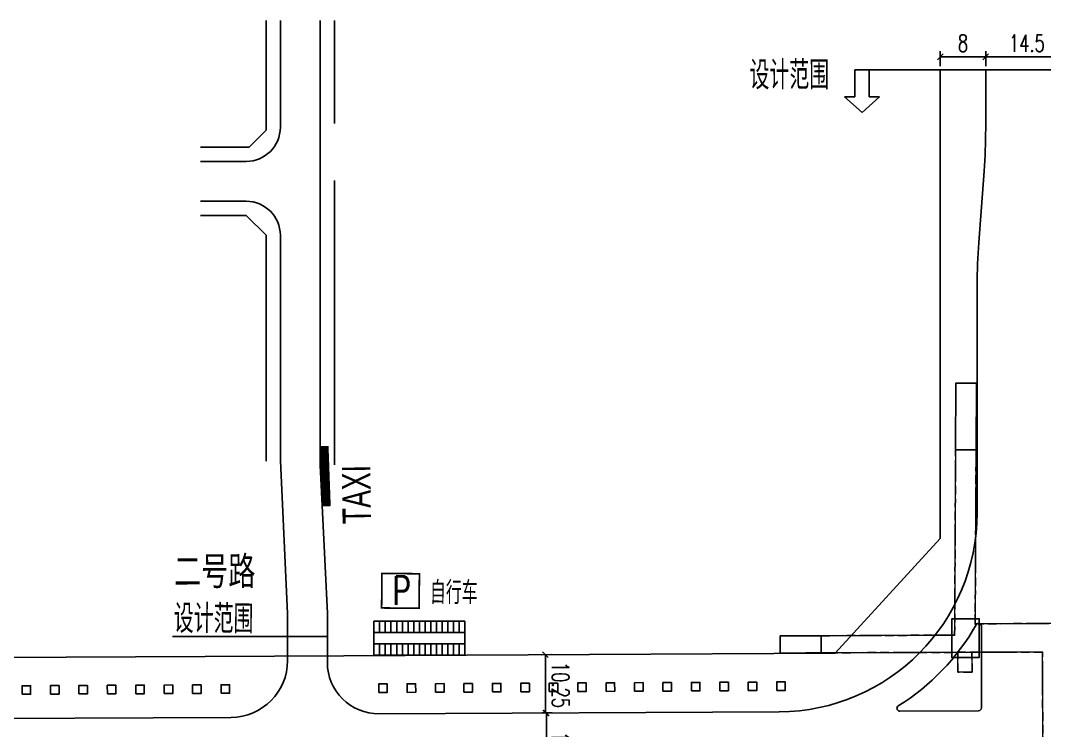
# Model space of a CAD drawing. Extents: x 113363 to 119694, y 18926 to 19620.
# Drawn here: x 117478.2 to 117658.3, y 19295.4 to 19420.3 of the extents above; entities that cross this region are included whole.
import ezdxf
from ezdxf.enums import TextEntityAlignment as Align

# ---------------------------------------------------------------- set-up
doc = ezdxf.new("R2010")
doc.units = 0
doc.linetypes.add('CONTINOUS', pattern=[0])
doc.linetypes.add('DASHED', pattern=[0.75, 0.5, -0.25])
for name, color, linetype in [('FW', 4, 'Continuous'), ('SGFW', 4, 'Continuous'), ('人行道', 1, 'Continuous'), ('公交站', 3, 'Continuous'), ('地下通道', 6, 'Continuous'), ('标注', 7, 'Continuous'), ('树池绿化', 3, 'Continuous'), ('横断面宽度标注', 7, 'Continuous'), ('立道牙', 5, 'Continuous'), ('自行车接驳', 4, 'Continuous'), ('设计范围', 4, 'Continuous'), ('路网新建人行系统', 4, 'Continuous'), ('路网路名', 7, 'Continuous')]:
    doc.layers.add(name, color=color, linetype=linetype)
doc.styles.add('ht', font='txt.shx', dxfattribs={"bigfont": 'hztxt.shx'})
doc.styles.add('HZO', font='', dxfattribs={"height": 15})
doc.styles.add('HZTXT', font='ROMANS', dxfattribs={"width": 0.75, "bigfont": 'HZTXT'})
doc.styles.add('st', font='txt.shx', dxfattribs={"bigfont": 'hztxt.shx'})
doc.styles.get("Standard").update_dxf_attribs({"font": 'txtd.shx', "width": 0.7, "bigfont": 'hztxt.shx'})
doc.styles.add('txtd', font='txtd.shx', dxfattribs={"width": 0.7, "bigfont": 'hztxt.shx'})
doc.styles.get('HZO').set_extended_font_data('宋体')
doc.dimstyles.get("Standard").update_dxf_attribs({"dimtxt": 3, "dimasz": 1, "dimexe": 1, "dimexo": 0.625, "dimgap": 0.9, "dimtad": 1, "dimdsep": 46, "dimtxsty": 'txtd', "dimblk": 'OBLIQUE', "dimcen": 0.09, "dimclrd": 256, "dimadec": 0, "dimazin": 0, "dimtfac": 1, "dimtix": 1, "dimtmove": 2, "dimatfit": 3, "dimfxl": 1, "dimtolj": 1, "dimtzin": 0, "dimlwd": -1, "dimarcsym": 0})

# ---------------------------------------------------------------- blocks, each defined once
blk = doc.blocks.new('_Oblique')
at = {"color": 0, "linetype": 'ByBlock', "lineweight": -2}
blk.add_line((-0.5, -0.5), (0.5, 0.5), dxfattribs=at)
blk = doc.blocks.new('*U48')
at = {"layer": '横断面宽度标注', "color": 0, "linetype": 'CONTINOUS', "lineweight": -2, "transparency": 16777216}
for p, q in [((117570.39, 19298.47), (117571.74, 19298.48)), ((117570.46, 19283.72), (117571.81, 19283.73))]:
    blk.add_line(p, q, dxfattribs=at)
at = {"layer": '横断面宽度标注', "linetype": 'CONTINOUS', "transparency": 16777216}
blk.add_line((117570.81, 19283.72), (117570.74, 19298.47), dxfattribs=at)
for p, rotation in [((117570.74, 19298.47), 90.2859569526877), ((117570.81, 19283.72), 270.2859569526877)]:
    blk.add_blockref('_Oblique', p, dxfattribs=dict(at, rotation=rotation))
at = {"layer": '横断面宽度标注', "color": 0, "linetype": 'CONTINOUS', "transparency": 16777216, "insert": (117573.18, 19291.11), "char_height": 3, "width": 0.000000001, "attachment_point": 5, "rotation": 270.286, "style": 'txtd'}
blk.add_mtext('\\A1;14.75', dxfattribs=at)
blk = doc.blocks.new('*U49')
at = {"layer": '横断面宽度标注', "color": 0, "linetype": 'CONTINOUS', "lineweight": -2, "transparency": 16777216}
for p, q in [((117569.94, 19308.72), (117571.56, 19308.73)), ((117569.99, 19298.47), (117571.61, 19298.48))]:
    blk.add_line(p, q, dxfattribs=at)
at = {"layer": '横断面宽度标注', "linetype": 'CONTINOUS', "transparency": 16777216}
blk.add_line((117570.61, 19298.47), (117570.56, 19308.72), dxfattribs=at)
for p, rotation in [((117570.56, 19308.72), 90.2859569526877), ((117570.61, 19298.47), 270.2859569526877)]:
    blk.add_blockref('_Oblique', p, dxfattribs=dict(at, rotation=rotation))
at = {"layer": '横断面宽度标注', "color": 0, "linetype": 'CONTINOUS', "transparency": 16777216, "insert": (117573.24, 19303.4), "char_height": 3, "width": 0.000000001, "attachment_point": 5, "rotation": 270.286, "style": 'txtd'}
blk.add_mtext('\\A1;10.25', dxfattribs=at)
blk = doc.blocks.new('*U101')
at = {"layer": '横断面宽度标注', "color": 0, "linetype": 'CONTINOUS', "lineweight": -2, "transparency": 16777216}
for p, q in [((117648, 19412.25), (117648, 19414.9)), ((117662.5, 19412.25), (117662.5, 19414.9))]:
    blk.add_line(p, q, dxfattribs=at)
at = {"layer": '横断面宽度标注', "linetype": 'CONTINOUS', "transparency": 16777216}
blk.add_line((117662.5, 19413.9), (117648, 19413.9), dxfattribs=at)
for p, rotation in [((117648, 19413.9), 179.9999999998706), ((117662.5, 19413.9), 359.9999999998707)]:
    blk.add_blockref('_Oblique', p, dxfattribs=dict(at, rotation=rotation))
at = {"layer": '横断面宽度标注', "color": 0, "linetype": 'CONTINOUS', "transparency": 16777216, "insert": (117655.25, 19416.3), "char_height": 3, "width": 0.000000001, "attachment_point": 5, "style": 'txtd'}
blk.add_mtext('\\A1;14.5', dxfattribs=at)
blk = doc.blocks.new('*U104')
at = {"layer": '横断面宽度标注', "color": 0, "linetype": 'CONTINOUS', "lineweight": -2, "transparency": 16777216}
for p, q in [((117640, 19412.25), (117640, 19414.9)), ((117648, 19412.25), (117648, 19414.9))]:
    blk.add_line(p, q, dxfattribs=at)
at = {"layer": '横断面宽度标注', "linetype": 'CONTINOUS', "transparency": 16777216}
blk.add_line((117648, 19413.9), (117640, 19413.9), dxfattribs=at)
at = {"layer": '横断面宽度标注', "linetype": 'CONTINOUS', "transparency": 16777216, "rotation": 180}
blk.add_blockref('_Oblique', (117640, 19413.9), dxfattribs=at)
at = {"layer": '横断面宽度标注', "linetype": 'CONTINOUS', "transparency": 16777216}
blk.add_blockref('_Oblique', (117648, 19413.9), dxfattribs=at)
at = {"layer": '横断面宽度标注', "color": 0, "linetype": 'CONTINOUS', "transparency": 16777216, "insert": (117644, 19416.3), "char_height": 3, "width": 0.000000001, "attachment_point": 5, "style": 'txtd'}
blk.add_mtext('\\A1;8', dxfattribs=at)
blk = doc.blocks.new('11')
at = {"layer": '树池绿化', "linetype": 'CONTINOUS'}
blk.add_lwpolyline([(0, 0), (1.5, 0), (1.5, 1.5), (0, 1.5)], close=True, dxfattribs=at)

msp = doc.modelspace()

# ---------------------------------------------------------------- linework, layer by layer
at = {"layer": 'FW', "linetype": 'CONTINOUS'}
for p, q in [((117527.006, 19311.916), (117505.01, 19311.916)), ((117532.222, 19311.916), (117520.95, 19311.916))]:
    msp.add_line(p, q, dxfattribs=at)
at = {"layer": '人行道'}
for p, q in [((117640, 19403.72), (117640, 19411.622)), ((117640, 19377.507), (117640, 19403.72)), ((117640, 19329.139), (117640, 19377.507)), ((117621.512, 19308.975, 10.819), (117640, 19329.139, -0.298))]:
    msp.add_line(p, q, dxfattribs=at)
at = {"layer": '人行道', "ltscale": 10}
for p, q in [((117535.087, 19308.544), (117621.512, 19308.975)), ((117420.02, 19307.969), (117535.087, 19308.544))]:
    msp.add_line(p, q, dxfattribs=at)
at = {"layer": '公交站', "linetype": 'Continuous'}
msp.add_lwpolyline([(117532.065, 19334.831, 1.5, 1.5, 0), (117531.68, 19345.434, 1.5, 1.5, 0)], format="xyseb", dxfattribs=at)
at = {"layer": '地下通道', "linetype": 'Continuous', "ltscale": 3}
msp.add_lwpolyline([(117646.31, 19344.788, 0.25, 0.25, 0), (117642.71, 19344.769, 0.25, 0.25, 0), (117642.771, 19356.47, 0.25, 0.25, 0), (117646.371, 19356.489, 0.25, 0.25, 0), (117646.31, 19344.788, 0.25, 0.25, 0)], format="xyseb", dxfattribs=at)
msp.add_lwpolyline([(117646.31, 19344.788, 0.25, 0.25, 0), (117642.71, 19344.769, 0.25, 0.25, 0), (117642.771, 19356.47, 0.25, 0.25, 0), (117646.371, 19356.489, 0.25, 0.25, 0), (117646.31, 19344.788, 0.25, 0.25, 0)], format="xyseb", dxfattribs=at)
msp.add_lwpolyline([(117646.31, 19344.788), (117642.71, 19344.769), (117642.771, 19356.47), (117646.371, 19356.489), (117646.31, 19344.788)], dxfattribs=at)
msp.add_lwpolyline([(117646.31, 19344.788), (117642.71, 19344.769), (117642.771, 19356.47), (117646.371, 19356.489), (117646.31, 19344.788)], dxfattribs=at)
at = {"layer": '地下通道', "linetype": 'DASHED', "ltscale": 3}
for points in [[(117619.068, 19312.058, 0.25, 0.25, 0), (117642.539, 19312.17, 0.25, 0.25, 0), (117642.71, 19344.769, 0.25, 0.25, 0)], [(117619.068, 19312.058, 0.25, 0.25, 0), (117642.539, 19312.17, 0.25, 0.25, 0), (117642.71, 19344.769, 0.25, 0.25, 0)], [(117646.31, 19344.788, 0.25, 0.25, 0), (117646.149, 19314.156, 0.25, 0.25, 0), (117672.844, 19314.288, 0.25, 0.25, 0), (117672.749, 19333.287, 0.25, 0.25, 0)], [(117646.31, 19344.788, 0.25, 0.25, 0), (117646.149, 19314.156, 0.25, 0.25, 0), (117672.844, 19314.288, 0.25, 0.25, 0), (117672.749, 19333.287, 0.25, 0.25, 0)], [(117594.716, 19258.59, 0.25, 0.25, 0), (117658.221, 19258.863, 0.25, 0.25, 0), (117657.969, 19309.193, 0.25, 0.25, 0), (117619.052, 19309.058, 0.25, 0.25, 0)], [(117594.716, 19258.59, 0.25, 0.25, 0), (117658.221, 19258.863, 0.25, 0.25, 0), (117657.969, 19309.193, 0.25, 0.25, 0), (117619.052, 19309.058, 0.25, 0.25, 0)], [(117643.099, 19305.664, 0.25, 0.25, 0), (117643.088, 19309.142, 0.25, 0.25, 0)], [(117643.099, 19305.664, 0.25, 0.25, 0), (117643.088, 19309.142, 0.25, 0.25, 0)], [(117645.599, 19305.676, 0.25, 0.25, 0), (117645.588, 19309.153, 0.25, 0.25, 0)], [(117645.599, 19305.676, 0.25, 0.25, 0), (117645.588, 19309.153, 0.25, 0.25, 0)], [(117645.599, 19305.676, 0.25, 0.25, 0), (117643.099, 19305.665, 0.25, 0.25, 0)], [(117645.599, 19305.676, 0.25, 0.25, 0), (117643.099, 19305.665, 0.25, 0.25, 0)]]:
    msp.add_lwpolyline(points, format="xyseb", dxfattribs=at)
for points in [[(117619.068, 19312.058), (117642.539, 19312.17), (117642.71, 19344.769)], [(117619.068, 19312.058), (117642.539, 19312.17), (117642.71, 19344.769)], [(117646.31, 19344.788), (117646.149, 19314.156), (117672.844, 19314.288), (117672.749, 19333.287)], [(117646.31, 19344.788), (117646.149, 19314.156), (117672.844, 19314.288), (117672.749, 19333.287)], [(117594.716, 19258.59), (117658.221, 19258.863), (117657.969, 19309.193), (117619.052, 19309.058)], [(117594.716, 19258.59), (117658.221, 19258.863), (117657.969, 19309.193), (117619.052, 19309.058)], [(117643.099, 19305.664), (117643.088, 19309.142)], [(117643.099, 19305.664), (117643.088, 19309.142)], [(117645.599, 19305.676), (117645.588, 19309.153)], [(117645.599, 19305.676), (117645.588, 19309.153)], [(117645.599, 19305.676), (117643.099, 19305.665)], [(117645.599, 19305.676), (117643.099, 19305.665)]]:
    msp.add_lwpolyline(points, dxfattribs=at)
at = {"layer": '地下通道'}
msp.add_lwpolyline([(117642.025, 19308.219, 0.2, 0.2, 0), (117642.06, 19315.019, 0.2, 0.2, 0), (117646.86, 19315.042, 0.2, 0.2, 0), (117646.825, 19308.242, 0.2, 0.2, 0)], format="xyseb", close=True, dxfattribs=at)
msp.add_lwpolyline([(117642.025, 19308.219, 0.2, 0.2, 0), (117642.06, 19315.019, 0.2, 0.2, 0), (117646.86, 19315.042, 0.2, 0.2, 0), (117646.825, 19308.242, 0.2, 0.2, 0)], format="xyseb", close=True, dxfattribs=at)
msp.add_lwpolyline([(117642.025, 19308.219), (117642.06, 19315.019), (117646.86, 19315.042), (117646.825, 19308.242)], close=True, dxfattribs=at)
msp.add_lwpolyline([(117642.025, 19308.219), (117642.06, 19315.019), (117646.86, 19315.042), (117646.825, 19308.242)], close=True, dxfattribs=at)
msp.add_lwpolyline([(117619.068, 19312.061, 0.25, 0.25, 0), (117619.052, 19309.058, 0.25, 0.25, 0), (117611.851, 19309.022, 0.25, 0.25, 0), (117611.867, 19312.022, 0.25, 0.25, 0), (117619.068, 19312.058, 0.25, 0.25, 0)], format="xyseb", dxfattribs=at)
msp.add_lwpolyline([(117619.068, 19312.061, 0.25, 0.25, 0), (117619.052, 19309.058, 0.25, 0.25, 0), (117611.851, 19309.022, 0.25, 0.25, 0), (117611.867, 19312.022, 0.25, 0.25, 0), (117619.068, 19312.058, 0.25, 0.25, 0)], format="xyseb", dxfattribs=at)
msp.add_lwpolyline([(117619.068, 19312.061), (117619.052, 19309.058), (117611.851, 19309.022), (117611.867, 19312.022), (117619.068, 19312.058)], dxfattribs=at)
msp.add_lwpolyline([(117619.068, 19312.061), (117619.052, 19309.058), (117611.851, 19309.022), (117611.867, 19312.022), (117619.068, 19312.058)], dxfattribs=at)
at = {"layer": '标注', "color": 7, "linetype": 'Continuous'}
for p, q in [((117624.995, 19406.871), (117625, 19411.622)), ((117625, 19411.622), (117627.512, 19411.62)), ((117625, 19411.622), (117627.512, 19411.62)), ((117627.512, 19411.62), (117627.507, 19406.868)), ((117626.248, 19404.121), (117623.155, 19406.873)), ((117623.155, 19406.873), (117624.995, 19406.871)), ((117629.347, 19406.866), (117626.248, 19404.121)), ((117627.507, 19406.868), (117629.347, 19406.866))]:
    msp.add_line(p, q, dxfattribs=at)
at = {"layer": '标注', "linetype": 'Continuous'}
msp.add_line((117625, 19411.622), (117685, 19411.622), dxfattribs=at)
at = {"layer": '立道牙'}
for p, q in [((117523.95, 19420.297), (117523.95, 19401.5)), ((117530.95, 19420.297), (117530.95, 19342.039)), ((117648, 19411.622), (117648, 19401.251)), ((117517.95, 19395.5), (117509.878, 19395.5)), ((117646.78, 19381.241), (117647.72, 19393.772)), ((117517.95, 19388.5), (117509.878, 19388.5)), ((117523.95, 19382.5), (117523.95, 19342.856)), ((117646.5, 19333.675), (117646.5, 19373.762)), ((117525.222, 19315.949), (117523.95, 19342.856)), ((117532.222, 19315.949), (117530.95, 19342.039)), ((117525.222, 19307.694), (117525.222, 19315.949)), ((117525.222, 19307.694), (117525.222, 19315.949)), ((117532.222, 19307.324), (117532.222, 19315.949)), ((117532.222, 19311.579), (117532.222, 19315.949)), ((117647.25, 19313.733), (117647.25, 19299.351)), ((117632.888, 19298.782), (117646.752, 19298.851))]:
    msp.add_line(p, q, dxfattribs=at)
at = {"layer": '立道牙', "ltscale": 10}
for p, q in [((117541.267, 19298.324), (117611.675, 19298.676)), ((117423.55, 19297.237), (117515.272, 19297.695))]:
    msp.add_line(p, q, dxfattribs=at)
at = {"layer": '立道牙'}
for centre, radius, start, end in [((117517.95, 19401.5), 6, 270, 0), ((117548, 19401.251), 100, 355.71085, 0), ((117517.95, 19382.5), 6, 0, 90), ((117746.5, 19373.762), 100, 175.71085, 180), ((117611.5, 19333.675), 35, 270.28596, 0), ((117646.75, 19313.733), 0.5, 360, 150.50171), ((117611.5, 19333.675), 40, 301.8723, 330.50171), ((117515.222, 19307.694), 10, 270.28596, 0), ((117632.885, 19299.282), 0.5, 121.8723, 270.28596), ((117646.75, 19299.351), 0.5, 270.28596, 360)]:
    msp.add_arc(centre, radius, start, end, dxfattribs=at)
at = {"layer": '立道牙', "ltscale": 10}
msp.add_arc((117541.222, 19307.324), 9, 180, 270.28596, dxfattribs=at)
at = {"layer": '自行车接驳', "color": 7}
for p, q in [((117540.41, 19312.615), (117540.41, 19314.615)), ((117541.41, 19312.615), (117541.41, 19314.615)), ((117542.41, 19312.615), (117542.41, 19314.615)), ((117543.41, 19312.615), (117543.41, 19314.615)), ((117544.41, 19312.615), (117544.41, 19314.615)), ((117545.41, 19312.615), (117545.41, 19314.615)), ((117546.41, 19312.615), (117546.41, 19314.615)), ((117547.41, 19312.615), (117547.41, 19314.615)), ((117548.41, 19312.615), (117548.41, 19314.615)), ((117549.41, 19312.615), (117549.41, 19314.615)), ((117550.41, 19312.615), (117550.41, 19314.615)), ((117551.41, 19312.615), (117551.41, 19314.615)), ((117552.41, 19312.615), (117552.41, 19314.615)), ((117553.41, 19312.615), (117553.41, 19314.615)), ((117554.41, 19312.615), (117554.41, 19314.615)), ((117555.41, 19312.615), (117555.41, 19314.615)), ((117540.41, 19312.615), (117556.41, 19312.615)), ((117540.41, 19310.615), (117556.41, 19310.615)), ((117541.41, 19308.615), (117541.41, 19310.615)), ((117542.41, 19308.615), (117542.41, 19310.615)), ((117543.41, 19308.615), (117543.41, 19310.615)), ((117544.41, 19308.615), (117544.41, 19310.615)), ((117545.41, 19308.615), (117545.41, 19310.615)), ((117546.41, 19308.615), (117546.41, 19310.615)), ((117547.41, 19308.615), (117547.41, 19310.615)), ((117548.41, 19308.615), (117548.41, 19310.615)), ((117549.41, 19308.615), (117549.41, 19310.615)), ((117550.41, 19308.615), (117550.41, 19310.615)), ((117551.41, 19308.615), (117551.41, 19310.615)), ((117552.41, 19308.615), (117552.41, 19310.615)), ((117553.41, 19308.615), (117553.41, 19310.615)), ((117554.41, 19308.615), (117554.41, 19310.615)), ((117555.41, 19308.615), (117555.41, 19310.615))]:
    msp.add_line(p, q, dxfattribs=at)
at = {"layer": '自行车接驳'}
for p, q in [((117540.41, 19314.615), (117556.41, 19314.615)), ((117540.41, 19308.615), (117540.41, 19314.615)), ((117556.41, 19308.615), (117556.41, 19314.615)), ((117540.41, 19308.615), (117556.41, 19308.615))]:
    msp.add_line(p, q, dxfattribs=at)
at = {"layer": '自行车接驳', "color": 7}
msp.add_lwpolyline([(117541.805, 19323.014, 0.3, 0.3, 0), (117548.405, 19322.967, 0.3, 0.3, 0), (117548.362, 19316.9, 0.3, 0.3, 0), (117541.762, 19316.946, 0.3, 0.3, 0)], format="xyseb", close=True, dxfattribs=at)
at = {"layer": '设计范围', "linetype": 'Continuous'}
msp.add_line((117640, 19393.72), (117640, 19403.72), dxfattribs=at)
at = {"layer": '路网新建人行系统'}
for p, q in [((117521.45, 19420.297), (117521.45, 19401)), ((117533.45, 19420.297), (117533.45, 19402.148)), ((117518.45, 19398), (117521.45, 19401)), ((117518.45, 19398), (117509.878, 19398)), ((117533.45, 19392.148), (117533.45, 19342.1)), ((117517.95, 19386), (117509.878, 19386)), ((117517.95, 19386), (117521.45, 19382.5)), ((117521.45, 19382.5), (117521.45, 19342.797))]:
    msp.add_line(p, q, dxfattribs=at)

# ---------------------------------------------------------------- block references
at = {"linetype": 'ByBlock', "rotation": 0.2859569522687953}
for p in [(117488.528, 19301.811), (117493.528, 19301.836), (117498.528, 19301.861), (117503.528, 19301.886), (117508.528, 19301.911), (117513.528, 19301.936), (117541.249, 19302.074), (117546.249, 19302.099), (117551.249, 19302.124), (117556.248, 19302.149), (117561.248, 19302.174), (117566.248, 19302.199), (117571.248, 19302.224), (117576.248, 19302.249), (117581.248, 19302.274), (117586.248, 19302.299), (117591.248, 19302.324), (117596.248, 19302.349), (117601.248, 19302.374), (117606.248, 19302.399), (117611.248, 19302.424), (117478.528, 19301.761), (117483.528, 19301.786)]:
    msp.add_blockref('11', p, dxfattribs=at)

# ---------------------------------------------------------------- texts
at = {"layer": 'SGFW', "linetype": 'Continuous', "style": 'HZTXT', "width": 0.7}
msp.add_text('设计范围', height=5, rotation=359.46994, dxfattribs=at).set_placement((117505.19, 19312.579, 145))
at = {"layer": '公交站', "insert": (117534.899, 19331.655), "char_height": 3, "width": 705.61939, "attachment_point": 1, "rotation": 90.76637}
msp.add_mtext('{\\fEuroRoman|b0|i0|c2|p2;\\H1.667x;TAXI}', dxfattribs=at)
msp.add_mtext('{\\fEuroRoman|b0|i0|c2|p2;\\H1.667x;TAXI}', dxfattribs=at)
at = {"layer": '标注', "color": 7, "style": 'st', "width": 0.7}
msp.add_text('设计范围', height=5, rotation=0.11298, dxfattribs=at).set_placement((117613.47, 19408.186), align=Align.CENTER)
at = {"layer": '自行车接驳', "color": 7, "style": 'ht', "width": 0.7}
for s, height, p in [('P', 5.001, (117543.696, 19317.517)), ('自行车', 4, (117550.248, 19317.665))]:
    msp.add_text(s, height=height, rotation=359.59644, dxfattribs=at).set_placement(p)
at = {"layer": '路网路名', "style": 'HZO', "width": 0.7}
msp.add_text('二号路', height=5, rotation=0.19573, dxfattribs=at).set_placement((117505.255, 19320.929, 1))

# ---------------------------------------------------------------- dimensions: what is measured, and where the dimension line sits
at = {"layer": '横断面宽度标注', "linetype": 'CONTINOUS'}
for p1, p2, picture, middle in [((117648, 19411.622), (117640, 19411.622), '*U104', (117644, 19416.295)), ((117662.5, 19411.622), (117648, 19411.622), '*U101', (117655.25, 19416.295))]:
    dim = msp.add_aligned_dim(p1=p1, p2=p2, distance=-2.273, dimstyle='Standard', dxfattribs=at)
    dim.commit()
    dim.dimension.update_dxf_attribs({"geometry": picture, "text_midpoint": middle})
dim = msp.add_linear_dim(base=(117570.556, 19308.721), p1=(117569.362, 19298.465), p2=(117569.311, 19308.714), angle=90.28596, dimstyle='Standard', dxfattribs=at)
dim.commit()
dim.dimension.update_dxf_attribs({"geometry": '*U49', "text_midpoint": (117573.244, 19303.399), "dimtype": 160})
dim = msp.add_linear_dim(base=(117570.738, 19298.471), p1=(117569.839, 19283.717), p2=(117569.765, 19298.467), angle=90.28596, dimstyle='Standard', dxfattribs=at)
dim.commit()
dim.dimension.update_dxf_attribs({"geometry": '*U48', "text_midpoint": (117573.175, 19291.108)})

doc.saveas('drawing.dxf')
